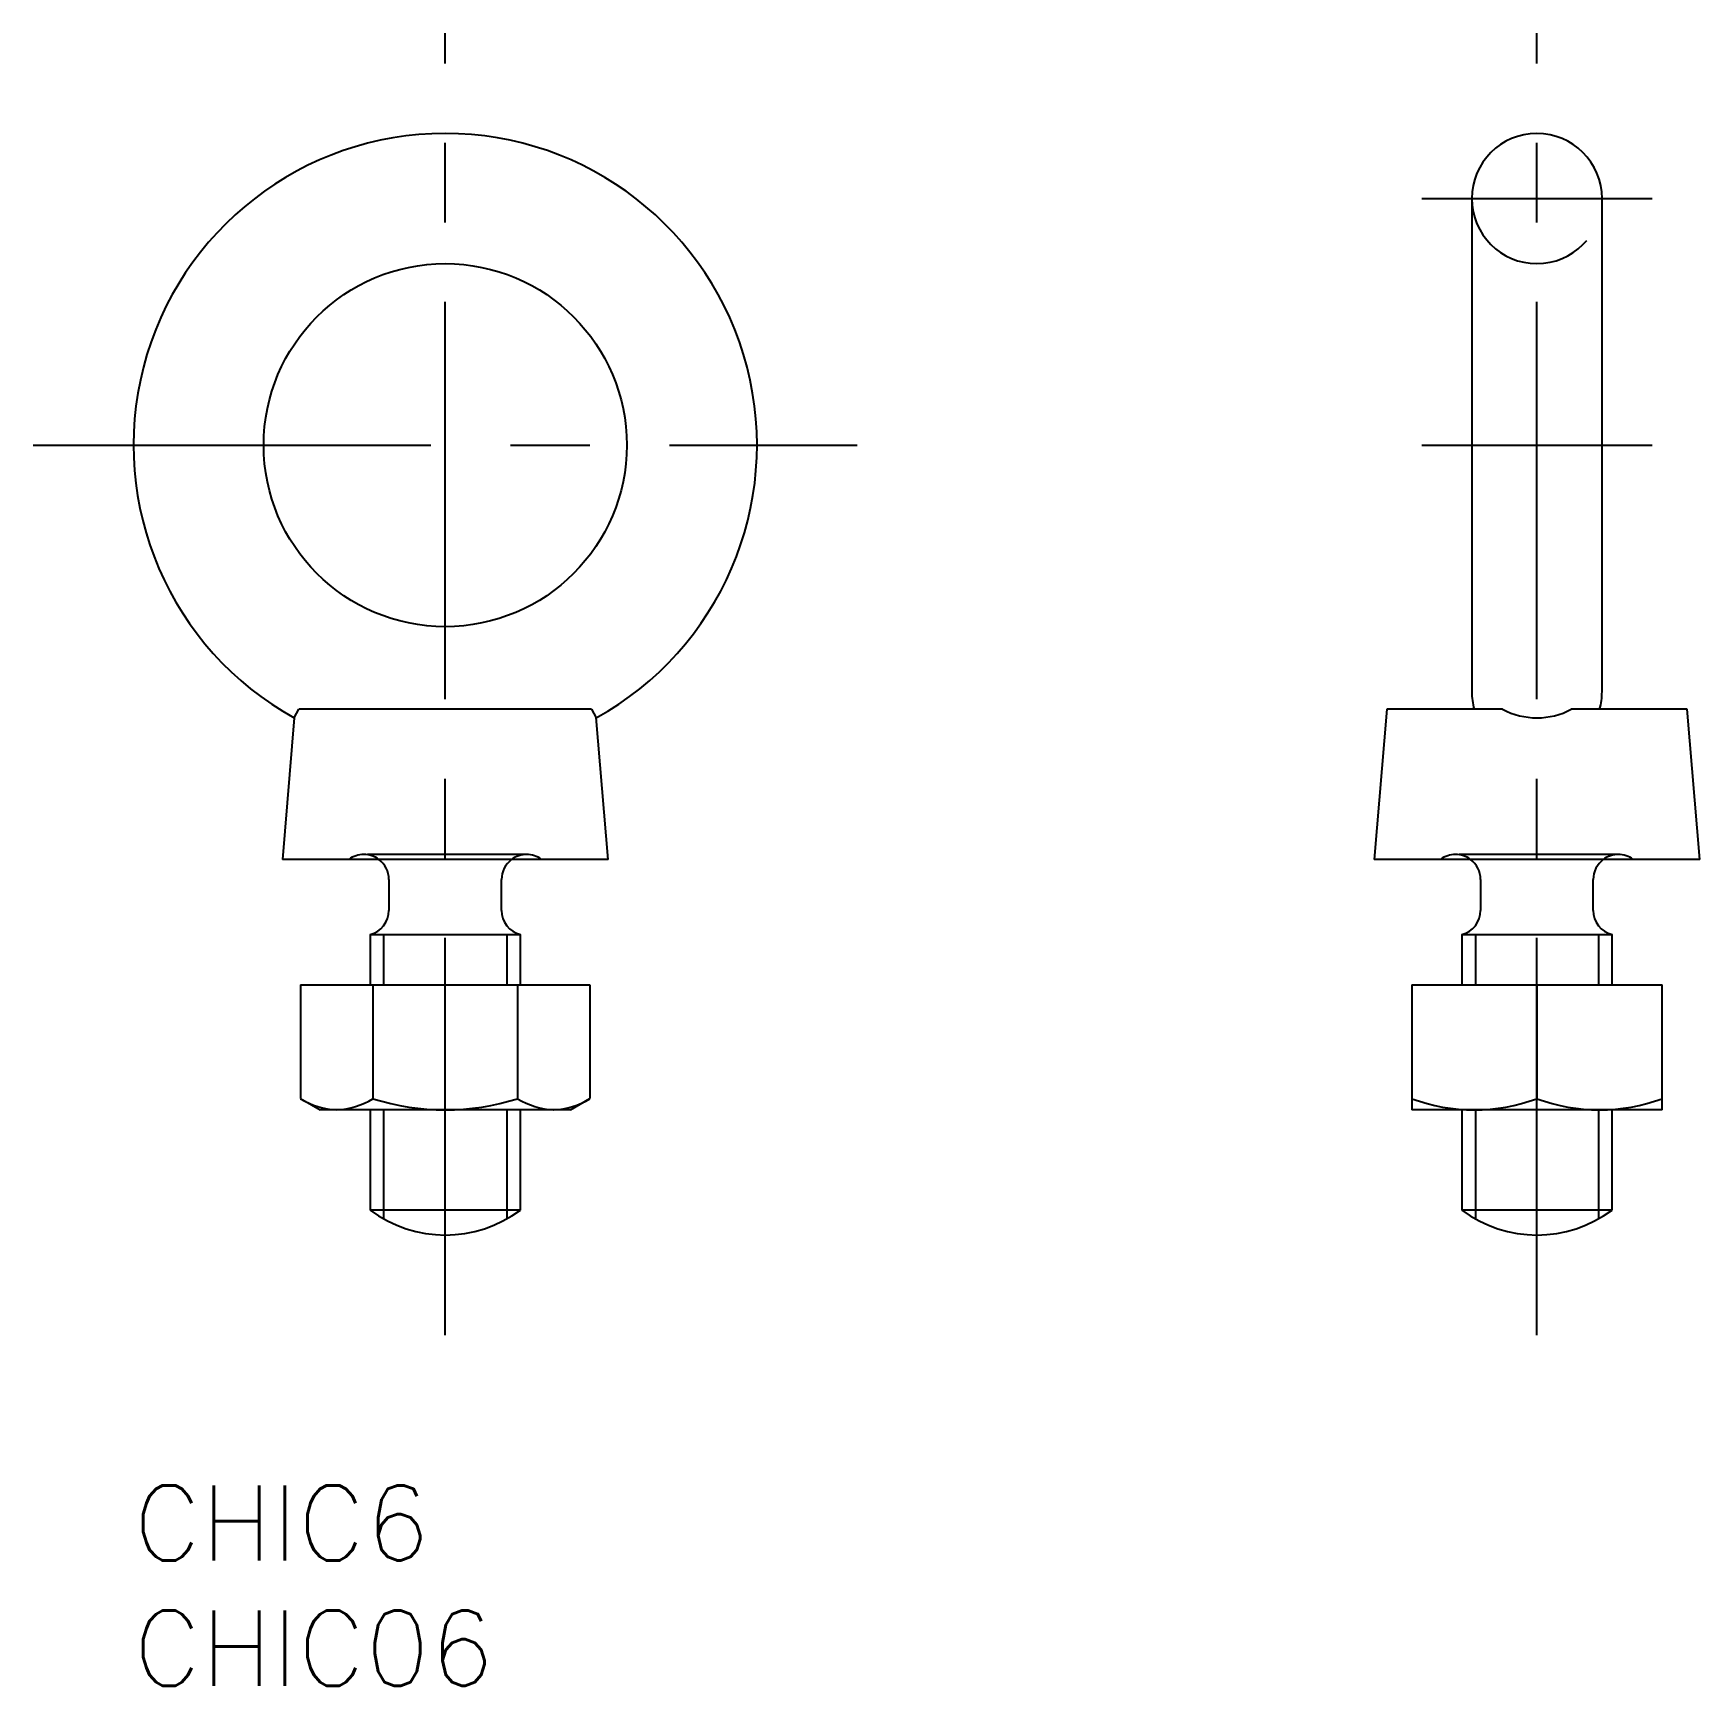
# Model space of a CAD drawing. Extents: x -4 to 62.5, y -8 to 58.
import ezdxf

# ---------------------------------------------------------------- set-up
doc = ezdxf.new("R2010")
doc.units = 0
doc.header["$LTSCALE"] = 0.5
doc.linetypes.add('CENTER', pattern=[50.8, 31.75, -6.35, 6.35, -6.35])
doc.linetypes.add('DASHED', pattern=[19.05, 12.7, -6.35])
for name, color, linetype in [('MSM_CENTER', 1, 'CENTER'), ('MSM_CONTINUOUS', 7, 'CONTINUOUS'), ('MSM_DASHED', 4, 'DASHED'), ('MSM_NARROW', 5, 'CONTINUOUS'), ('MSM_PART_NUMBER', 7, 'CONTINUOUS')]:
    doc.layers.add(name, color=color, linetype=linetype)
doc.styles.get("Standard").update_dxf_attribs({"font": 'txt.shx', "height": 1, "bigfont": 'bigfont.shx'})

# ---------------------------------------------------------------- blocks, each defined once
blk = doc.blocks.new('*U31')
at = {"layer": 'MSM_PART_NUMBER'}
blk.add_text('CHIC6', height=3, dxfattribs=at).set_placement((0, -3))
blk = doc.blocks.new('*U32')
at = {"layer": 'MSM_PART_NUMBER'}
blk.add_text('CHIC06', height=3, dxfattribs=at).set_placement((0, -8))

msp = doc.modelspace()

# ---------------------------------------------------------------- linework, layer by layer
at = {"layer": 'MSM_CENTER'}
for p, q in [((12.45, 6), (12.45, 58)), ((56.047, 6), (56.047, 58)), ((51.447, 51.4), (60.647, 51.4)), ((-4, 41.55), (28.9, 41.55)), ((51.447, 41.55), (60.647, 41.55))]:
    msp.add_line(p, q, dxfattribs=at)
at = {"layer": 'MSM_CONTINUOUS'}
for p, q in [((53.447, 51.4), (53.447, 31.7)), ((58.647, 31.7), (58.647, 51.4)), ((6.421, 30.657), (5.95, 25)), ((6.421, 30.657), (6.609, 31)), ((18.291, 31), (6.609, 31)), ((18.291, 31), (18.479, 30.657)), ((18.95, 25), (18.477, 30.676)), ((50.047, 31), (49.547, 25)), ((54.676, 31), (50.047, 31)), ((62.047, 31), (57.418, 31)), ((62.547, 25), (62.047, 31)), ((18.95, 25), (5.95, 25)), ((62.547, 25), (49.547, 25)), ((10.2, 24.2), (10.2, 22.968)), ((14.7, 22.968), (14.7, 24.2)), ((53.797, 24.2), (53.797, 22.968)), ((58.297, 22.968), (58.297, 24.2)), ((9.45, 22), (15.45, 22)), ((9.45, 22), (9.45, 20)), ((15.45, 20), (15.45, 22)), ((53.047, 22), (59.047, 22)), ((53.047, 22), (53.047, 20)), ((59.047, 20), (59.047, 22)), ((6.676, 20), (18.224, 20)), ((6.676, 20), (6.676, 15.447)), ((9.563, 20), (9.563, 15.447)), ((15.337, 20), (15.337, 15.447)), ((18.224, 20), (18.224, 15.447)), ((51.047, 20), (51.047, 15)), ((51.047, 20), (61.047, 20)), ((56.047, 20), (56.047, 15.447)), ((61.047, 15), (61.047, 20)), ((6.676, 15.447), (7.45, 15)), ((17.45, 15), (18.224, 15.447)), ((17.45, 15), (7.45, 15)), ((9.45, 15), (9.45, 11)), ((15.45, 11), (15.45, 15)), ((61.047, 15), (51.047, 15)), ((53.047, 15), (53.047, 11)), ((59.047, 11), (59.047, 15)), ((15.45, 11), (9.45, 11)), ((59.047, 11), (53.047, 11))]:
    msp.add_line(p, q, dxfattribs=at)
msp.add_circle((12.45, 41.55), 7.25, dxfattribs=at)
for centre, radius, start, end in [((12.45, 41.55), 12.45, 298.96164, 241.03836), ((56.047, 51.4), 2.6, 0, 180), ((56.047, 31.7), 2.6, 180, 195.62971), ((56.047, 31.7), 2.6, 344.38225, 0), ((56.047, 33.586), 2.927, 242.06579, 297.93421), ((9.2, 24.2), 1, 0, 53.1301), ((15.7, 24.2), 1, 126.8699, 180), ((52.797, 24.2), 1, 0, 53.1301), ((59.297, 24.2), 1, 126.8699, 180), ((9.2, 22.968), 1, 284.47751, 0), ((15.7, 22.968), 1, 180, 255.52249), ((52.797, 22.968), 1, 284.47751, 0), ((59.297, 22.968), 1, 180, 255.52249), ((8.229, 17.909), 2.911, 237.7672, 267.84856), ((7.924, 18.189), 3.195, 273.51552, 300.86873), ((12.45, 24.553), 9.553, 252.41205, 287.58795), ((16.976, 18.189), 3.195, 239.13127, 266.48448), ((16.671, 17.909), 2.911, 272.15144, 302.2328), ((53.547, 22.221), 7.221, 249.74384, 290.25616), ((58.547, 22.221), 7.221, 249.74384, 290.25616), ((12.45, 15), 5, 233.1301, 306.8699), ((56.047, 15), 5, 233.1301, 306.8699)]:
    msp.add_arc(centre, radius, start, end, dxfattribs=at)
at = {"layer": 'MSM_DASHED'}
for p, q in [((15.7, 25.2), (9.2, 25.2)), ((59.297, 25.2), (52.797, 25.2))]:
    msp.add_line(p, q, dxfattribs=at)
for centre, radius, start, end in [((56.047, 51.4), 2.6, 180, 0), ((9.2, 24.2), 1, 53.1301, 126.8699), ((15.7, 24.2), 1, 53.1301, 126.8699), ((52.797, 24.2), 1, 53.1301, 126.8699), ((59.297, 24.2), 1, 53.1301, 126.8699)]:
    msp.add_arc(centre, radius, start, end, dxfattribs=at)
at = {"layer": 'MSM_NARROW'}
for p, q in [((9.991, 22), (9.991, 20)), ((14.908, 22), (14.908, 20)), ((53.588, 22), (53.588, 20)), ((58.505, 22), (58.505, 20)), ((9.991, 15), (9.991, 10.646)), ((14.908, 15), (14.908, 10.646)), ((53.588, 15), (53.588, 10.646)), ((58.505, 15), (58.505, 10.646))]:
    msp.add_line(p, q, dxfattribs=at)

# ---------------------------------------------------------------- block references
at = {"layer": 'MSM_CONTINUOUS'}
for name in ['*U31', '*U32']:
    msp.add_blockref(name, (0, 0), dxfattribs=at)

doc.saveas('drawing.dxf')
